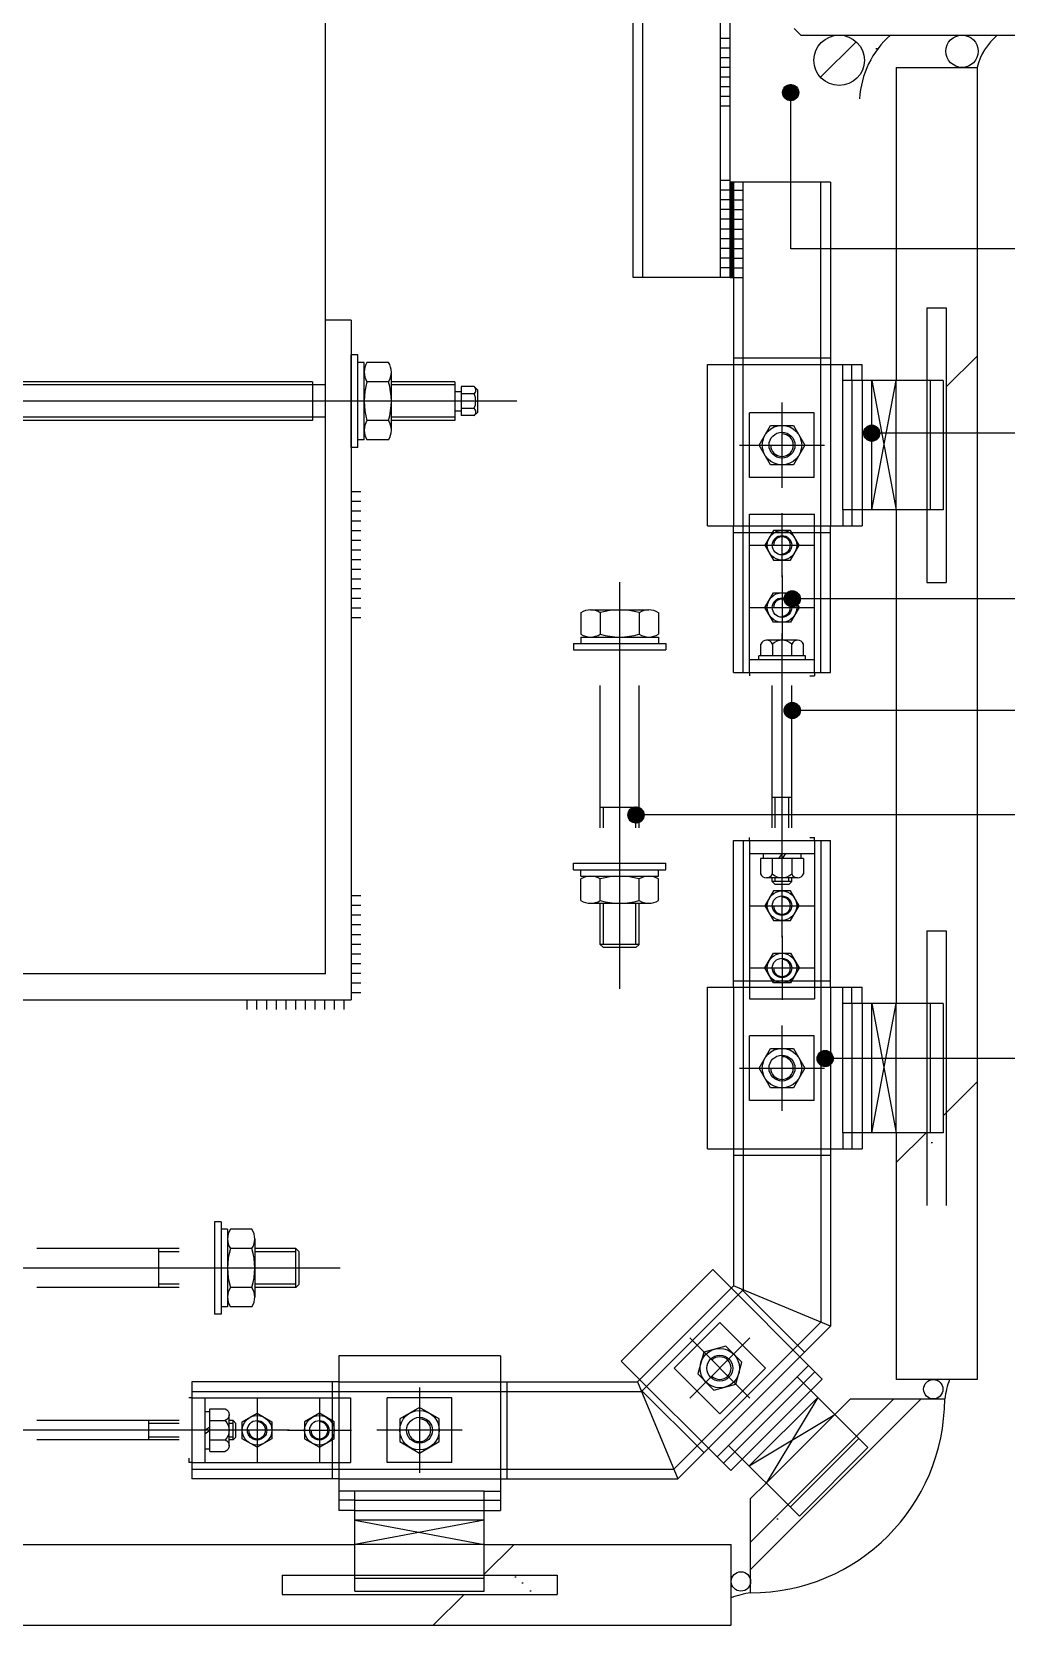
# Model space of a CAD drawing. Header units: metres. Extents: x 0 to 3014, y -367 to 1118.
# Drawn here: x 2071.8 to 2373, y -49.2 to 443.8 of the extents above; entities that cross this region are included whole.
import ezdxf

# ---------------------------------------------------------------- set-up
doc = ezdxf.new("R2010")
doc.units = ezdxf.units.M
for name, color, linetype in [('ASHADE', 1, 'Continuous'), ('图层1', 8, 'Continuous'), ('外形', 3, 'Continuous'), ('文字标注1', 4, 'Continuous'), ('轴线', 6, 'Continuous')]:
    doc.layers.add(name, color=color, linetype=linetype)

msp = doc.modelspace()

# ---------------------------------------------------------------- hatches: boundary and pattern name
at = {"layer": 'ASHADE'}
h = msp.add_hatch(dxfattribs=at)
h.set_pattern_fill('SOLID')
h.paths.add_polyline_path([(2308.9, 425.03, 1), (2303.9, 425.03, 1)])
h = msp.add_hatch(dxfattribs=at)
h.set_pattern_fill('SOLID')
h.paths.add_polyline_path([(2333.96, 319.65, -1), (2328.96, 319.65, -1)])
h = msp.add_hatch(dxfattribs=at)
h.set_pattern_fill('SOLID')
h.paths.add_polyline_path([(2309.37, 268.39, -1), (2304.37, 268.39, -1)])
h = msp.add_hatch(dxfattribs=at)
h.set_pattern_fill('SOLID')
h.paths.add_polyline_path([(2309.37, 233.83, -1), (2304.37, 233.83, -1)])
h = msp.add_hatch(dxfattribs=at)
h.set_pattern_fill('SOLID')
h.paths.add_polyline_path([(2261.05, 201.5, -1), (2256.05, 201.5, -1)])
h = msp.add_hatch(dxfattribs=at)
h.set_pattern_fill('SOLID')
h.paths.add_polyline_path([(2319.56, 126.13, -1), (2314.56, 126.13, -1)])
at = {"layer": '图层1'}
h = msp.add_hatch(dxfattribs=at)
h.set_pattern_fill('AR-CONC', scale=20)
h.paths.add_polyline_path([(1985.26, 639.32), (1979.26, 644.32), (1979.26, 748.32), (1980.26, 748.32), (1980.26, 752.32), (1744.76, 752.32), (1744.76, 748.32), (1745.76, 748.32), (1745.76, 644.32), (1739.76, 639.32), (1733.76, 644.32), (1733.76, 748.32), (1734.76, 748.32), (1734.76, 752.32), (1562.51, 752.32), (1562.51, 580.07), (1566.51, 580.07), (1566.51, 581.07), (1670.51, 581.07), (1675.51, 575.07), (1670.51, 569.07), (1566.51, 569.07), (1566.51, 570.07), (1562.51, 570.07), (1562.51, 334.57), (1566.51, 334.57), (1566.51, 335.57), (1670.51, 335.57), (1675.51, 329.57), (1670.51, 323.57), (1566.51, 323.57), (1566.51, 324.57), (1562.51, 324.57), (1562.51, 152.32), (1734.76, 152.32), (1734.76, 156.32), (1733.76, 156.32), (1733.76, 260.32), (1739.76, 265.32), (1745.76, 260.32), (1745.76, 156.32), (1744.76, 156.32), (1744.76, 152.32), (1980.26, 152.32), (1980.26, 156.32), (1979.26, 156.32), (1979.26, 260.32), (1985.26, 265.32), (1991.26, 260.32), (1991.26, 156.32), (1990.26, 156.32), (1990.26, 152.32), (2162.51, 152.32), (2162.51, 324.57), (2158.51, 324.57), (2158.51, 323.57), (2054.51, 323.57), (2049.51, 329.57), (2054.51, 335.57), (2158.51, 335.57), (2158.51, 334.57), (2162.51, 334.57), (2162.51, 570.07), (2158.51, 570.07), (2158.51, 569.07), (2054.51, 569.07), (2049.51, 575.07), (2054.51, 581.07), (2158.51, 581.07), (2158.51, 580.07), (2162.51, 580.07), (2162.51, 752.32), (1990.26, 752.32), (1990.26, 748.32), (1991.26, 748.32), (1991.26, 644.32)])
h = msp.add_hatch(dxfattribs=at)
h.set_pattern_fill('ANSI31', scale=500)
h.paths.add_polyline_path([(2049.51, 575.07), (2054.51, 581.07), (2158.51, 581.07), (2158.51, 580.07), (2162.51, 580.07), (2162.51, 752.32), (1990.26, 752.32), (1990.26, 748.32), (1991.26, 748.32), (1991.26, 644.32), (1985.26, 639.32), (1979.26, 644.32), (1979.26, 748.32), (1980.26, 748.32), (1980.26, 752.32), (1744.76, 752.32), (1744.76, 748.32), (1745.76, 748.32), (1745.76, 644.32), (1739.76, 639.32), (1733.76, 644.32), (1733.76, 748.32), (1734.76, 748.32), (1734.76, 752.32), (1562.51, 752.32), (1562.51, 580.07), (1566.51, 580.07), (1566.51, 581.07), (1670.51, 581.07), (1675.51, 575.07), (1670.51, 569.07), (1566.51, 569.07), (1566.51, 570.07), (1562.51, 570.07), (1562.51, 334.57), (1566.51, 334.57), (1566.51, 335.57), (1670.51, 335.57), (1675.51, 329.57), (1670.51, 323.57), (1566.51, 323.57), (1566.51, 324.57), (1562.51, 324.57), (1562.51, 152.32), (1734.76, 152.32), (1734.76, 156.32), (1733.76, 156.32), (1733.76, 260.32), (1739.76, 265.32), (1745.76, 260.32), (1745.76, 156.32), (1744.76, 156.32), (1744.76, 152.32), (1980.26, 152.32), (1980.26, 156.32), (1979.26, 156.32), (1979.26, 260.32), (1985.26, 265.32), (1991.26, 260.32), (1991.26, 156.32), (1990.26, 156.32), (1990.26, 152.32), (2162.51, 152.32), (2162.51, 324.57), (2158.51, 324.57), (2158.51, 323.57), (2054.51, 323.57), (2049.51, 329.57), (2054.51, 335.57), (2158.51, 335.57), (2158.51, 334.57), (2162.51, 334.57), (2162.51, 570.07), (2158.51, 570.07), (2158.51, 569.07), (2054.51, 569.07)])
h = msp.add_hatch(dxfattribs=at)
h.set_pattern_fill('ANSI31', scale=25)
h.paths.add_polyline_path([(2299.27, 475.23), (2324.29, 477.74, 0.39), (2327.71, 481.52), (2327.71, 483.82), (2287.71, 483.82), (2287.71, 420.82), (2327.71, 420.82), (2327.71, 423.12, 0.39), (2324.29, 426.9), (2299.27, 429.4, -0.39), (2292.51, 436.87), (2292.51, 467.77, -0.39)])
h = msp.add_hatch(dxfattribs=at)
h.set_pattern_fill('ANSI37', scale=30)
h.paths.add_polyline_path([(2329.18, 435.02, 1), (2313.59, 435.02, 1)])
h = msp.add_hatch(dxfattribs=at)
h.set_pattern_fill('AR-SAND')
h.paths.add_polyline_path([(2329.18, 435.02, -0.44), (2320.61, 427.27), (2324.29, 426.9, -0.39), (2327.71, 423.12, -0.2), (2337.28, 442.82), (2321.38, 442.82, -0.41)])
h = msp.add_hatch(dxfattribs=at)
h.set_pattern_fill('ANSI37', scale=30)
h.paths.add_polyline_path([(2364.39, 437.82, 1), (2354.39, 437.82, 1)])
h = msp.add_hatch(dxfattribs=at)
h.set_pattern_fill('AR-SAND')
h.paths.add_polyline_path([(2364.39, 437.82, -0.41), (2359.39, 432.82), (2364.01, 432.82, -0.15), (2370.29, 442.82), (2359.39, 442.82, -0.41)])
h = msp.add_hatch(dxfattribs=at)
h.set_pattern_fill('ANSI33', scale=50)
h.paths.add_polyline_path([(2364.01, 432.82), (2339.01, 432.82), (2339.01, 335.94), (2348.51, 335.94), (2348.51, 358.44), (2354.51, 358.44), (2354.51, 273.44), (2348.51, 273.44), (2348.51, 295.94), (2339.01, 295.94), (2339.01, 143.19), (2353.51, 143.19), (2353.51, 103.19), (2339.01, 103.19), (2339.01, 26.82), (2364.01, 26.82)])
h = msp.add_hatch(dxfattribs=at)
h.set_pattern_fill('SOLID')
h.paths.add_polyline_path([(2287.71, 397.32), (2288.71, 397.32), (2288.71, 367.82), (2287.71, 367.82)])
h = msp.add_hatch(dxfattribs=at)
h.set_pattern_fill('AR-SAND')
h.paths.add_polyline_path([(2348.51, 273.44), (2354.51, 273.44), (2354.51, 358.44), (2348.51, 358.44), (2348.51, 335.94), (2353.51, 335.94), (2353.51, 295.94), (2348.51, 295.94)])
h = msp.add_hatch(dxfattribs=at)
h.set_pattern_fill('AR-SAND')
h.paths.add_polyline_path([(2348.51, 103.19), (2353.51, 103.19), (2353.51, 143.19), (2348.51, 143.19), (2348.51, 165.69), (2354.51, 165.69), (2354.51, 80.69), (2348.51, 80.69)])
h = msp.add_hatch(dxfattribs=at)
h.set_pattern_fill('ANSI37', scale=20)
h.paths.add_polyline_path([(2353.49, 23.82, 1), (2347.49, 23.82, 1)])
h = msp.add_hatch(dxfattribs=at)
h.set_pattern_fill('AR-SAND')
h.paths.add_polyline_path([(2350.49, 20.82), (2354.01, 20.82, -0.06), (2355.55, 26.82), (2350.49, 26.82, -0.41), (2353.49, 23.82, -0.41)])
h = msp.add_hatch(dxfattribs=at)
h.set_pattern_fill('AR-SAND')
h.paths.add_polyline_path([(2338.31, 20.82), (2346.79, 20.82), (2294.01, -31.96), (2294.01, -23.47), (2305.55, -11.93), (2309.09, -15.47), (2330.3, 5.74), (2326.77, 9.28)])
h = msp.add_hatch(dxfattribs=at)
h.set_pattern_fill('ANSI33', scale=50)
h.paths.add_polyline_path([(2354.01, 20.82), (2346.79, 20.82), (2294.01, -31.96), (2294.01, -39.18, 0.41)])
h.paths.add_polyline_path([(2338.31, 20.82), (2324.87, 20.82), (2320.05, 16), (2326.77, 9.28)])
h.paths.add_polyline_path([(2298.84, -5.22), (2294.01, -10.04), (2294.01, -23.47), (2305.55, -11.93)])
h = msp.add_hatch(dxfattribs=at)
h.set_pattern_fill('ANSI33', scale=50)
h.paths.add_polyline_path([(2018.89, -24.18), (2018.89, -33.68), (2041.39, -33.68), (2041.39, -39.68), (1956.39, -39.68), (1956.39, -33.68), (1978.89, -33.68), (1978.89, -24.18), (1902.51, -24.18), (1902.51, -49.18), (2288.01, -49.18), (2288.01, -24.18), (2211.64, -24.18), (2211.64, -33.68), (2234.14, -33.68), (2234.14, -39.68), (2149.14, -39.68), (2149.14, -33.68), (2171.64, -33.68), (2171.64, -24.18)])
h = msp.add_hatch(dxfattribs=at)
h.set_pattern_fill('AR-SAND')
h.paths.add_polyline_path([(2211.64, -33.68), (2211.64, -38.68), (2171.64, -38.68), (2171.64, -33.68), (2149.14, -33.68), (2149.14, -39.68), (2234.14, -39.68), (2234.14, -33.68)])
h = msp.add_hatch(dxfattribs=at)
h.set_pattern_fill('ANSI37', scale=20)
h.paths.add_polyline_path([(2294.01, -35.66, 1), (2288.01, -35.66, 1)])
h = msp.add_hatch(dxfattribs=at)
h.set_pattern_fill('AR-SAND')
h.paths.add_polyline_path([(2294.01, -35.66), (2294.01, -39.18, 0.06), (2288.01, -40.72), (2288.01, -35.66, 0.41), (2291.01, -38.66, 0.41)])

# ---------------------------------------------------------------- linework, layer by layer
for p, q in [((2287.71, 441.82), (2284.71, 441.82)), ((2287.71, 438.82), (2284.71, 438.82)), ((2287.71, 435.82), (2284.71, 435.82)), ((2287.71, 432.82), (2284.71, 432.82)), ((2287.71, 429.82), (2284.71, 429.82)), ((2287.71, 426.82), (2284.71, 426.82)), ((2287.71, 423.82), (2284.71, 423.82)), ((2287.71, 420.82), (2284.71, 420.82)), ((2287.71, 397.82), (2284.71, 397.82)), ((2287.71, 394.82), (2284.71, 394.82)), ((2288.71, 397.32), (2287.71, 397.32)), ((2288.71, 394.82), (2291.71, 394.82)), ((2287.71, 391.82), (2284.71, 391.82)), ((2288.71, 391.82), (2291.71, 391.82)), ((2287.71, 388.82), (2284.71, 388.82)), ((2287.71, 385.82), (2284.71, 385.82)), ((2288.71, 388.82), (2291.71, 388.82)), ((2288.71, 385.82), (2291.71, 385.82)), ((2287.71, 382.82), (2284.71, 382.82)), ((2287.71, 379.82), (2284.71, 379.82)), ((2288.71, 382.82), (2291.71, 382.82)), ((2288.71, 379.82), (2291.71, 379.82)), ((2287.71, 376.82), (2284.71, 376.82)), ((2288.71, 376.82), (2291.71, 376.82)), ((2287.71, 373.82), (2284.71, 373.82)), ((2287.71, 370.82), (2284.71, 370.82)), ((2288.71, 373.82), (2291.71, 373.82)), ((2288.71, 370.82), (2291.71, 370.82)), ((2287.71, 367.82), (2288.71, 367.82)), ((2288.71, 367.82), (2291.71, 367.82)), ((2348.51, 358.44), (2348.51, 335.94)), ((2348.51, 358.44), (2354.51, 358.44)), ((2354.51, 358.44), (2354.51, 273.44)), ((2170.51, 315.26), (2170.51, 343.88)), ((2172.51, 343.88), (2170.51, 343.88)), ((2172.51, 315.26), (2172.51, 343.88)), ((2174.51, 341.56), (2172.51, 341.56)), ((2174.51, 317.58), (2174.51, 341.56)), ((2182.05, 341.56), (2175.38, 341.56)), ((2158.51, 335.57), (2054.51, 335.57)), ((2158.51, 335.57), (2158.51, 323.57)), ((2182.05, 335.56), (2175.38, 335.56)), ((2182.91, 320.58), (2182.91, 338.56)), ((2202.51, 335.57), (2182.91, 335.57)), ((2202.51, 335.57), (2202.51, 323.57)), ((2162.51, 334.57), (2053.68, 334.57)), ((2202.51, 334.57), (2182.91, 334.57)), ((2202.51, 332.57), (2204.51, 332.57)), ((2204.51, 334.07), (2204.51, 325.07)), ((2208.51, 334.07), (2204.51, 334.07)), ((2208.51, 331.82), (2204.51, 331.82)), ((2208.51, 334.07), (2209.51, 333.07)), ((2209.51, 333.07), (2209.51, 326.07)), ((2202.51, 326.57), (2204.51, 326.57)), ((2208.51, 327.32), (2204.51, 327.32)), ((2209.51, 326.07), (2208.51, 325.07)), ((2162.51, 324.57), (2053.68, 324.57)), ((2158.51, 323.57), (2054.51, 323.57)), ((2182.05, 323.57), (2175.38, 323.57)), ((2202.51, 324.57), (2182.91, 324.57)), ((2202.51, 323.57), (2182.91, 323.57)), ((2208.51, 325.07), (2204.51, 325.07)), ((2174.51, 317.58), (2172.51, 317.58)), ((2182.05, 317.58), (2175.38, 317.58)), ((2172.51, 315.26), (2170.51, 315.26)), ((2170.51, 301.57), (2173.51, 301.57)), ((2170.51, 298.57), (2173.51, 298.57)), ((2348.51, 295.94), (2348.51, 273.44)), ((2170.51, 295.57), (2173.51, 295.57)), ((2170.51, 292.57), (2173.51, 292.57)), ((2170.51, 289.57), (2173.51, 289.57)), ((2170.51, 286.57), (2173.51, 286.57)), ((2170.51, 283.57), (2173.51, 283.57)), ((2170.51, 280.57), (2173.51, 280.57)), ((2170.51, 277.57), (2173.51, 277.57)), ((2170.51, 274.57), (2173.51, 274.57)), ((2170.51, 271.57), (2173.51, 271.57)), ((2348.51, 273.44), (2354.51, 273.44)), ((2170.51, 268.57), (2173.51, 268.57)), ((2170.51, 265.57), (2173.51, 265.57)), ((2170.51, 262.57), (2173.51, 262.57)), ((2241.53, 264.11), (2241.53, 257.43)), ((2244.53, 264.97), (2262.51, 264.97)), ((2247.52, 264.11), (2247.52, 257.43)), ((2259.51, 264.11), (2259.51, 257.43)), ((2265.51, 264.11), (2265.51, 257.43)), ((2241.53, 256.57), (2265.51, 256.57)), ((2241.53, 256.57), (2241.53, 254.57)), ((2265.51, 256.57), (2265.51, 254.57)), ((2239.21, 254.57), (2267.83, 254.57)), ((2239.21, 254.57), (2239.21, 252.57)), ((2239.21, 252.57), (2267.83, 252.57)), ((2267.83, 254.57), (2267.83, 252.57)), ((2293.71, 245.57), (2293.71, 244.57)), ((2312.31, 244.57), (2313.71, 244.57)), ((2313.71, 245.57), (2313.71, 244.57)), ((2247.52, 197.57), (2247.52, 241.57)), ((2259.52, 197.57), (2259.52, 241.57)), ((2300.71, 197.57), (2300.71, 241.57)), ((2306.71, 197.57), (2306.71, 241.57)), ((2248.52, 197.57), (2248.52, 203.86)), ((2258.52, 197.57), (2258.52, 203.86)), ((2300.71, 206.98), (2306.71, 206.98)), ((2301.61, 197.57), (2301.61, 206.98)), ((2305.81, 197.57), (2305.81, 206.98)), ((2293.71, 193.57), (2293.71, 194.57)), ((2312.31, 194.57), (2313.71, 194.57)), ((2313.71, 193.57), (2313.71, 194.57)), ((2239.21, 186.57), (2267.83, 186.57)), ((2239.21, 184.57), (2239.21, 186.57)), ((2239.21, 184.57), (2267.83, 184.57)), ((2241.53, 182.57), (2241.53, 184.57)), ((2241.53, 182.57), (2265.51, 182.57)), ((2265.51, 182.57), (2265.51, 184.57)), ((2267.83, 184.57), (2267.83, 186.57)), ((2241.53, 175.03), (2241.53, 181.71)), ((2247.52, 175.03), (2247.52, 181.71)), ((2259.51, 175.03), (2259.51, 181.71)), ((2265.51, 175.03), (2265.51, 181.71)), ((2170.51, 176.57), (2173.51, 176.57)), ((2170.51, 173.57), (2173.51, 173.57)), ((2244.53, 174.17), (2262.51, 174.17)), ((2247.52, 161.47), (2247.52, 174.17)), ((2248.52, 161.47), (2248.52, 174.17)), ((2258.52, 161.47), (2258.52, 174.17)), ((2259.52, 161.47), (2259.52, 174.17)), ((2170.51, 170.57), (2173.51, 170.57)), ((2170.51, 167.57), (2173.51, 167.57)), ((2170.51, 164.57), (2173.51, 164.57)), ((2348.51, 165.69), (2348.51, 143.19)), ((2348.51, 165.69), (2354.51, 165.69)), ((2354.51, 165.69), (2354.51, 80.69)), ((2170.51, 161.57), (2173.51, 161.57)), ((2170.51, 158.57), (2173.51, 158.57)), ((2259.52, 161.47), (2247.52, 161.47)), ((2248.52, 160.47), (2247.52, 161.47)), ((2258.52, 160.47), (2248.52, 160.47)), ((2258.52, 160.47), (2259.52, 161.47)), ((2170.51, 155.57), (2173.51, 155.57)), ((2170.51, 152.57), (2173.51, 152.57)), ((2170.51, 149.57), (2173.51, 149.57)), ((2138.26, 144.32), (2138.26, 141.32)), ((2141.26, 144.32), (2141.26, 141.32)), ((2144.26, 144.32), (2144.26, 141.32)), ((2147.26, 144.32), (2147.26, 141.32)), ((2150.26, 144.32), (2150.26, 141.32)), ((2153.26, 144.32), (2153.26, 141.32)), ((2156.26, 144.32), (2156.26, 141.32)), ((2159.26, 144.32), (2159.26, 141.32)), ((2162.26, 144.32), (2162.26, 141.32)), ((2165.26, 144.32), (2165.26, 141.32)), ((2168.26, 144.32), (2168.26, 141.32)), ((2170.51, 146.57), (2173.51, 146.57)), ((2348.51, 103.19), (2348.51, 80.69)), ((2128.26, 75.63), (2128.26, 47.01)), ((2130.26, 75.63), (2128.26, 75.63)), ((2130.26, 75.63), (2130.26, 47.01)), ((2132.26, 73.3), (2130.26, 73.3)), ((2132.26, 73.3), (2132.26, 49.33)), ((2139.8, 73.3), (2133.13, 73.3)), ((2140.66, 70.31), (2140.66, 52.32)), ((2117.26, 67.32), (2073.26, 67.32)), ((2117.26, 66.32), (2110.97, 66.32)), ((2139.8, 67.31), (2133.13, 67.31)), ((2153.36, 67.32), (2140.66, 67.32)), ((2153.36, 66.32), (2140.66, 66.32)), ((2153.36, 55.32), (2153.36, 67.32)), ((2154.36, 66.32), (2153.36, 67.32)), ((2154.36, 56.32), (2154.36, 66.32)), ((2117.26, 55.32), (2073.26, 55.32)), ((2117.26, 56.32), (2110.97, 56.32)), ((2139.8, 55.32), (2133.13, 55.32)), ((2153.36, 56.32), (2140.66, 56.32)), ((2153.36, 55.32), (2140.66, 55.32)), ((2154.36, 56.32), (2153.36, 55.32)), ((2132.26, 49.33), (2130.26, 49.33)), ((2139.8, 49.33), (2133.13, 49.33)), ((2130.26, 47.01), (2128.26, 47.01)), ((2121.26, 21.12), (2120.26, 21.12)), ((2294.01, -31.96), (2346.79, 20.82)), ((2326.77, 9.28), (2338.31, 20.82)), ((2117.26, 14.12), (2073.26, 14.12)), ((2107.86, 14.12), (2107.86, 8.12)), ((2117.26, 13.22), (2107.86, 13.22)), ((2117.26, 8.12), (2073.26, 8.12)), ((2117.26, 9.02), (2107.86, 9.02)), ((2120.26, 2.52), (2120.26, 1.12)), ((2121.26, 1.12), (2120.26, 1.12)), ((2294.01, -23.47), (2305.55, -11.93)), ((2149.14, -33.68), (2171.64, -33.68)), ((2149.14, -33.68), (2149.14, -39.68)), ((2211.64, -33.68), (2234.14, -33.68)), ((2234.14, -33.68), (2234.14, -39.68)), ((2149.14, -39.68), (2234.14, -39.68))]:
    msp.add_line(p, q)
for points in [[(2307.24, 309.85), (2300.19, 309.85), (2296.67, 315.94), (2300.19, 322.04), (2307.24, 322.04), (2310.76, 315.94)], [(2306.35, 289.54), (2301.07, 289.54), (2298.43, 284.97), (2301.07, 280.39), (2306.35, 280.39), (2309, 284.97)], [(2306.35, 261.12), (2301.07, 261.12), (2298.43, 265.69), (2301.07, 270.27), (2306.35, 270.27), (2309, 265.69)], [(2306.35, 178.02), (2301.07, 178.02), (2298.43, 173.44), (2301.07, 168.87), (2306.35, 168.87), (2309, 173.44)], [(2306.35, 149.6), (2301.07, 149.6), (2298.43, 154.17), (2301.07, 158.74), (2306.35, 158.74), (2309, 154.17)], [(2307.24, 117.1), (2300.19, 117.1), (2296.67, 123.19), (2300.19, 129.29), (2307.24, 129.29), (2310.76, 123.19)], [(2291.28, 32.17), (2286.31, 37.15), (2279.5, 35.33), (2277.68, 28.53), (2282.66, 23.55), (2289.46, 25.37)], [(2136.82, 8.48), (2136.82, 13.76), (2141.39, 16.4), (2145.96, 13.76), (2145.96, 8.48), (2141.39, 5.84)], [(2165.24, 8.48), (2165.24, 13.76), (2160.66, 16.4), (2156.09, 13.76), (2156.09, 8.48), (2160.66, 5.84)], [(2197.74, 7.6), (2197.74, 14.64), (2191.64, 18.16), (2185.54, 14.64), (2185.54, 7.6), (2191.64, 4.08)]]:
    msp.add_lwpolyline(points, close=True)
for centre, radius in [((2321.38, 435.02), 7.79), ((2359.39, 437.82), 5), ((2303.71, 315.94), 6.1), ((2303.71, 315.94), 4), ((2303.71, 284.97), 4.57), ((2303.71, 284.97), 3), ((2303.71, 265.69), 4.57), ((2303.71, 265.69), 3), ((2303.71, 173.44), 4.57), ((2303.71, 173.44), 3), ((2303.71, 154.17), 4.57), ((2303.71, 154.17), 3), ((2303.71, 123.19), 6.1), ((2303.71, 123.19), 4), ((2284.48, 30.35), 6.1), ((2284.48, 30.35), 4), ((2350.49, 23.82), 3), ((2141.39, 11.12), 4.57), ((2160.66, 11.12), 4.57), ((2191.64, 11.12), 6.1), ((2191.64, 11.12), 4), ((2141.39, 11.12), 3), ((2160.66, 11.12), 3), ((2291.01, -35.66), 3)]:
    msp.add_circle(centre, radius)
for centre, radius, start, end in [((2355.75, 421.68), 28.08, 131.15, 177.05), ((2382.98, 427.89), 19.6, 130.37, 165.43), ((2180.15, 338.56), 5.63, 147.86, 212.14), ((2177.28, 338.56), 5.63, 327.86, 32.14), ((2195.76, 329.57), 21.24, 163.61, 196.39), ((2161.67, 329.57), 21.24, 343.61, 16.39), ((2182.05, 335.56), 0, 115.73, 180), ((2203.7, 329.57), 5.31, 334.94, 25.06), ((2207.5, 332.94), 1.52, 312.07, 47.93), ((2207.5, 326.19), 1.52, 312.07, 47.93), ((2180.15, 320.58), 5.63, 147.86, 212.14), ((2177.28, 320.58), 5.63, 327.86, 32.14), ((2244.53, 259.33), 5.63, 57.86, 122.14), ((2253.52, 243.73), 21.24, 73.61, 106.39), ((2259.51, 264.11), 0, 270, 334.27), ((2262.51, 259.33), 5.63, 57.86, 122.14), ((2244.53, 262.2), 5.63, 237.86, 302.14), ((2253.52, 277.81), 21.24, 253.61, 286.39), ((2262.51, 262.2), 5.63, 237.86, 302.14), ((2244.53, 176.93), 5.63, 57.86, 122.14), ((2253.52, 161.33), 21.24, 73.61, 106.39), ((2262.51, 176.93), 5.63, 57.86, 122.14), ((2244.53, 179.8), 5.63, 237.86, 302.14), ((2253.52, 195.41), 21.24, 253.61, 286.39), ((2259.51, 175.03), 0, 25.73, 90), ((2262.51, 179.8), 5.63, 237.86, 302.14), ((2137.9, 70.31), 5.63, 147.86, 212.14), ((2135.03, 70.31), 5.63, 327.86, 32.14), ((2153.51, 61.32), 21.24, 163.61, 196.39), ((2119.42, 61.32), 21.24, 343.61, 16.39), ((2137.9, 52.32), 5.63, 147.86, 212.14), ((2135.03, 52.32), 5.63, 327.86, 32.14), ((2139.8, 55.32), 0, 180, 244.27), ((2381.09, 17.09), 27.33, 159.14, 172.15), ((2297.75, -66.25), 27.33, 97.85, 110.86)]:
    msp.add_arc(centre, radius, start, end)
at = {"layer": 'ASHADE'}
for p, q in [((2306.4, 376.67), (2306.4, 425.03)), ((2521.57, 376.67), (2306.4, 376.67)), ((2353.51, 335.94), (2322.51, 335.94)), ((2322.51, 295.94), (2322.51, 335.94)), ((2353.51, 335.94), (2353.51, 295.94)), ((2521.57, 319.65), (2331.46, 319.65)), ((2353.51, 295.94), (2322.51, 295.94)), ((2521.57, 268.39), (2306.87, 268.39)), ((2521.57, 233.83), (2306.87, 233.83)), ((2521.57, 201.5), (2258.55, 201.5)), ((2322.51, 103.19), (2322.51, 143.19)), ((2353.51, 143.19), (2322.51, 143.19)), ((2353.51, 143.19), (2353.51, 103.19)), ((2521.57, 126.13), (2317.06, 126.13)), ((2353.51, 103.19), (2322.51, 103.19)), ((2308.38, 27.66), (2287.17, 6.45)), ((2330.3, 5.74), (2308.38, 27.66)), ((2309.09, -15.47), (2287.17, 6.45)), ((2309.09, -15.47), (2330.3, 5.74)), ((2211.64, -7.68), (2171.64, -7.68)), ((2171.64, -38.68), (2171.64, -7.68)), ((2211.64, -38.68), (2211.64, -7.68)), ((2171.64, -38.68), (2211.64, -38.68))]:
    msp.add_line(p, q, dxfattribs=at)
for centre in [(2306.4, 425.03), (2331.46, 319.65), (2306.87, 268.39), (2306.87, 233.83), (2258.55, 201.5), (2317.06, 126.13)]:
    msp.add_circle(centre, 2.5, dxfattribs=at)
for centre, radius, start, end in [((2303.71, 315.94), 3.5, 180, 90), ((2303.71, 284.97), 2.63, 270, 180), ((2303.71, 265.69), 2.63, 270, 180), ((2303.71, 173.44), 2.63, 180, 90), ((2303.71, 154.17), 2.63, 180, 90), ((2303.71, 123.19), 3.5, 180, 90), ((2284.48, 30.35), 3.5, 225, 135), ((2141.39, 11.12), 2.63, 180, 90), ((2160.66, 11.12), 2.63, 180, 90), ((2191.64, 11.12), 3.5, 180, 90)]:
    msp.add_arc(centre, radius, start, end, dxfattribs=at)
at = {"layer": '图层1'}
for p, q in [((2260.71, 367.82), (2260.71, 536.82)), ((2284.71, 367.82), (2284.71, 536.82)), ((2291.71, 245.57), (2291.71, 397.32)), ((2315.71, 245.57), (2315.71, 397.32)), ((2288.71, 342.94), (2318.71, 342.94)), ((2288.71, 340.94), (2288.71, 290.94)), ((2318.71, 340.94), (2318.71, 290.94)), ((2325.31, 335.94), (2325.31, 295.94)), ((2328.51, 335.94), (2328.51, 295.94)), ((2331.51, 295.94), (2331.51, 335.94)), ((2331.51, 335.94), (2339.01, 295.94)), ((2331.51, 295.94), (2339.01, 335.94)), ((2339.01, 295.94), (2339.01, 335.94)), ((2348.51, 335.94), (2348.51, 295.94)), ((2349.51, 335.94), (2349.51, 295.94)), ((2293.71, 245.57), (2293.71, 294.57)), ((2293.71, 294.57), (2313.71, 294.57)), ((2313.71, 245.57), (2313.71, 294.57)), ((2288.71, 288.94), (2318.71, 288.94)), ((2297.13, 250.77), (2297.13, 254.37)), ((2308.53, 255.57), (2298.93, 255.57)), ((2310.33, 250.77), (2310.33, 254.37)), ((2293.71, 249.57), (2313.71, 249.57)), ((2296.53, 249.57), (2296.53, 250.77)), ((2296.53, 249.57), (2310.93, 249.57)), ((2259.52, 203.86), (2247.52, 203.86)), ((2291.71, 193.57), (2291.71, 54.55)), ((2293.71, 193.57), (2293.71, 144.57)), ((2313.71, 193.57), (2313.71, 144.57)), ((2315.71, 193.57), (2315.71, 44.61)), ((2293.71, 189.57), (2313.71, 189.57)), ((2310.31, 188.07), (2297.11, 188.07)), ((2297.11, 188.07), (2297.11, 183.27)), ((2297.92, 189.57), (2297.92, 188.07)), ((2309.5, 188.07), (2297.92, 188.07)), ((2300.71, 188.07), (2300.71, 183.27)), ((2303.73, 189.57), (2302.66, 188.07)), ((2304.79, 189.57), (2303.72, 188.07)), ((2306.71, 188.07), (2306.71, 183.27)), ((2309.5, 189.57), (2309.5, 188.07)), ((2310.31, 188.07), (2310.31, 183.27)), ((2308.51, 182.07), (2298.91, 182.07)), ((2300.71, 180.87), (2300.71, 182.07)), ((2306.71, 180.87), (2300.71, 180.87)), ((2300.71, 180.87), (2301.61, 179.97)), ((2301.61, 180.87), (2301.61, 182.07)), ((2305.81, 179.97), (2301.61, 179.97)), ((2305.81, 180.87), (2305.81, 182.07)), ((2305.81, 179.97), (2306.71, 180.87)), ((2306.71, 180.87), (2306.71, 182.07)), ((2288.71, 150.19), (2318.71, 150.19)), ((2288.71, 148.19), (2288.71, 98.19)), ((2318.71, 148.19), (2318.71, 98.19)), ((2293.71, 144.57), (2313.71, 144.57)), ((2325.31, 143.19), (2325.31, 103.19)), ((2328.51, 143.19), (2328.51, 103.19)), ((2331.51, 103.19), (2339.01, 143.19)), ((2331.51, 143.19), (2339.01, 103.19)), ((2331.51, 103.19), (2331.51, 143.19)), ((2339.01, 103.19), (2339.01, 143.19)), ((2348.51, 143.19), (2348.51, 103.19)), ((2349.51, 143.19), (2349.51, 103.19)), ((2288.71, 96.19), (2318.71, 96.19)), ((2110.97, 55.32), (2110.97, 67.32)), ((2259.73, 26.82), (2288.02, 55.1)), ((2291.71, 54.55), (2260.28, 23.12)), ((2318.71, 43.37), (2288.71, 55.8)), ((2291.17, 54.78), (2310.65, 35.3)), ((2315.71, 44.61), (2270.22, -0.88)), ((2280.95, 5.6), (2309.23, 33.89)), ((2164.64, 26.12), (2164.64, -3.88)), ((2166.64, 26.12), (2216.64, 26.12)), ((2218.64, 26.12), (2218.64, -3.88)), ((2259.04, 26.12), (2271.46, -3.88)), ((2289.15, 4.47), (2310.36, 25.68)), ((2121.26, 23.12), (2260.28, 23.12)), ((2121.26, 21.12), (2170.26, 21.12)), ((2125.26, 21.12), (2125.26, 1.12)), ((2170.26, 21.12), (2170.26, 1.12)), ((2260.05, 23.67), (2279.53, 4.19)), ((2291.41, 2.21), (2312.63, 23.42)), ((2314.75, 21.3), (2293.53, 0.09)), ((2314.75, 21.3), (2298.84, -5.22)), ((2125.26, 16.91), (2126.76, 16.91)), ((2126.76, 4.52), (2126.76, 17.72)), ((2126.76, 17.72), (2131.56, 17.72)), ((2126.76, 5.33), (2126.76, 16.91)), ((2132.76, 6.32), (2132.76, 15.92)), ((2293.53, 0.09), (2320.05, 16)), ((2320.05, 16), (2298.84, -5.22)), ((2125.26, 11.1), (2126.76, 12.17)), ((2125.26, 10.05), (2126.76, 11.11)), ((2126.76, 14.12), (2131.56, 14.12)), ((2133.96, 14.12), (2132.76, 14.12)), ((2133.96, 13.22), (2132.76, 13.22)), ((2133.96, 8.12), (2133.96, 14.12)), ((2133.96, 14.12), (2134.86, 13.22)), ((2134.86, 9.02), (2134.86, 13.22)), ((2125.26, 5.33), (2126.76, 5.33)), ((2126.76, 8.12), (2131.56, 8.12)), ((2133.96, 9.02), (2132.76, 9.02)), ((2133.96, 8.12), (2132.76, 8.12)), ((2134.86, 9.02), (2133.96, 8.12)), ((2305.55, -11.93), (2326.77, 9.28)), ((2306.26, -12.64), (2327.48, 8.57)), ((2121.26, 1.12), (2170.26, 1.12)), ((2126.76, 4.52), (2131.56, 4.52)), ((2121.26, -0.88), (2270.22, -0.88)), ((2166.64, -3.88), (2216.64, -3.88)), ((2171.64, -10.48), (2211.64, -10.48)), ((2171.64, -13.68), (2211.64, -13.68)), ((2211.64, -16.68), (2171.64, -16.68)), ((2171.64, -16.68), (2211.64, -24.18)), ((2211.64, -16.68), (2171.64, -24.18)), ((2211.64, -24.18), (2171.64, -24.18)), ((2171.64, -33.68), (2211.64, -33.68)), ((2171.64, -34.68), (2211.64, -34.68))]:
    msp.add_line(p, q, dxfattribs=at)
for points in [[(2306.73, 250.77), (2306.73, 254.37, 0.4), (2300.73, 254.37), (2300.73, 250.77)], [(2297.11, 183.27, 0.67), (2300.71, 183.27, 0.4), (2306.71, 183.27, 0.67), (2310.31, 183.27)], [(2131.56, 17.72, -0.67), (2131.56, 14.12, -0.4), (2131.56, 8.12, -0.67), (2131.56, 4.52)]]:
    msp.add_lwpolyline(points, format="xyb", dxfattribs=at)
msp.add_lwpolyline([(2310.93, 249.57), (2310.93, 250.77), (2296.53, 250.77)], dxfattribs=at)
for centre in [(2298.93, 253.62), (2308.53, 253.62)]:
    msp.add_arc(centre, 1.95, 22.62, 157.38, dxfattribs=at)
at = {"layer": '外形'}
for p, q in [((2162.51, 152.32), (2162.51, 752.32)), ((2307.51, 444.82), (2309.51, 442.82)), ((2309.51, 442.82), (2619.94, 442.82)), ((2339.01, 432.82), (2339.01, 335.94)), ((2339.01, 432.82), (2364.01, 432.82)), ((2364.01, 432.82), (2364.01, 26.82)), ((2170.51, 354.57), (2162.51, 354.57)), ((2170.51, 354.57), (2170.51, 144.32)), ((2339.01, 295.94), (2339.01, 143.19)), ((2162.51, 152.32), (1562.51, 152.32)), ((1960.26, 144.32), (2170.51, 144.32)), ((2339.01, 103.19), (2339.01, 26.82)), ((2364.01, 26.82), (2339.01, 26.82)), ((2324.87, 20.82), (2320.05, 16)), ((2324.87, 20.82), (2354.01, 20.82)), ((2298.84, -5.22), (2294.01, -10.04)), ((2294.01, -39.18), (2294.01, -10.04)), ((2018.89, -24.18), (2171.64, -24.18)), ((2211.64, -24.18), (2288.01, -24.18)), ((2288.01, -49.18), (2288.01, -24.18)), ((1902.51, -49.18), (2288.01, -49.18))]:
    msp.add_line(p, q, dxfattribs=at)
msp.add_arc((2294.01, 20.82), 60, 270, 0, dxfattribs=at)
at = {"layer": '文字标注1'}
for p, q in [((2257.71, 367.82), (2257.71, 536.82)), ((2287.71, 367.82), (2287.71, 536.82)), ((2288.71, 397.32), (2288.71, 340.94)), ((2318.71, 397.32), (2288.71, 397.32)), ((2318.71, 397.32), (2318.71, 340.94)), ((2287.71, 367.82), (2257.71, 367.82)), ((2280.63, 290.94), (2280.63, 340.94)), ((2280.63, 340.94), (2328.51, 340.94)), ((2322.51, 335.94), (2322.51, 340.94)), ((2325.31, 335.94), (2325.31, 340.94)), ((2328.51, 335.94), (2328.51, 340.94)), ((2313.69, 325.94), (2293.69, 325.94)), ((2293.69, 305.94), (2293.69, 325.94)), ((2313.69, 305.94), (2313.69, 325.94)), ((2313.69, 305.94), (2293.69, 305.94)), ((2322.51, 295.94), (2322.51, 290.94)), ((2325.31, 295.94), (2325.31, 290.94)), ((2328.51, 295.94), (2328.51, 290.94)), ((2280.63, 290.94), (2328.51, 290.94)), ((2288.71, 245.57), (2288.71, 290.94)), ((2318.71, 245.57), (2318.71, 290.94)), ((2288.71, 245.57), (2318.71, 245.57)), ((2288.71, 148.19), (2288.71, 193.57)), ((2288.71, 193.57), (2318.71, 193.57)), ((2318.71, 148.19), (2318.71, 193.57)), ((2280.63, 98.19), (2280.63, 148.19)), ((2280.63, 148.19), (2328.51, 148.19)), ((2322.51, 143.19), (2322.51, 148.19)), ((2325.31, 143.19), (2325.31, 148.19)), ((2328.51, 143.19), (2328.51, 148.19)), ((2313.69, 133.19), (2293.69, 133.19)), ((2293.69, 113.19), (2293.69, 133.19)), ((2313.69, 113.19), (2313.69, 133.19)), ((2313.69, 113.19), (2293.69, 113.19)), ((2322.51, 103.19), (2322.51, 98.19)), ((2325.31, 103.19), (2325.31, 98.19)), ((2328.51, 103.19), (2328.51, 98.19)), ((2280.63, 98.19), (2328.51, 98.19)), ((2288.71, 98.19), (2288.71, 55.8)), ((2318.71, 98.19), (2318.71, 43.37)), ((2282.3, 60.82), (2254.02, 32.53)), ((2282.3, 60.82), (2316.16, 26.96)), ((2288.71, 55.8), (2288.02, 55.1)), ((2284.47, 44.51), (2270.33, 30.37)), ((2298.61, 30.37), (2284.47, 44.51)), ((2318.71, 43.37), (2309.23, 33.89)), ((2166.64, 34.2), (2166.64, -13.68)), ((2216.64, 34.2), (2166.64, 34.2)), ((2216.64, 34.2), (2216.64, -13.68)), ((2254.02, 32.53), (2287.88, -1.33)), ((2284.47, 16.22), (2270.33, 30.37)), ((2298.61, 30.37), (2284.47, 16.22)), ((2308.38, 27.66), (2311.92, 31.2)), ((2166.64, 26.12), (2121.26, 26.12)), ((2121.26, 26.12), (2121.26, -3.88)), ((2216.64, 26.12), (2259.04, 26.12)), ((2259.73, 26.82), (2259.04, 26.12)), ((2310.36, 25.68), (2313.9, 29.22)), ((2312.63, 23.42), (2316.16, 26.96)), ((2181.64, 1.14), (2181.64, 21.14)), ((2201.64, 21.14), (2181.64, 21.14)), ((2201.64, 1.14), (2201.64, 21.14)), ((2280.95, 5.6), (2271.46, -3.88)), ((2287.17, 6.45), (2283.63, 2.92)), ((2201.64, 1.14), (2181.64, 1.14)), ((2289.15, 4.47), (2285.61, 0.94)), ((2291.41, 2.21), (2287.88, -1.33)), ((2166.64, -3.88), (2121.26, -3.88)), ((2216.64, -3.88), (2271.46, -3.88)), ((2171.64, -7.68), (2166.64, -7.68)), ((2211.64, -7.68), (2216.64, -7.68)), ((2171.64, -10.48), (2166.64, -10.48)), ((2171.64, -13.68), (2166.64, -13.68)), ((2211.64, -10.48), (2216.64, -10.48)), ((2211.64, -13.68), (2216.64, -13.68))]:
    msp.add_line(p, q, dxfattribs=at)
at = {"layer": '轴线'}
for p, q in [((2221.71, 329.57), (2029.94, 329.57)), ((2303.71, 302.76), (2303.71, 329.13)), ((2290.53, 315.94), (2316.9, 315.94)), ((2303.71, 275.07), (2303.71, 294.86)), ((2293.82, 284.97), (2313.61, 284.97)), ((2253.52, 147.71), (2253.52, 273.5)), ((2303.71, 275.58), (2303.71, 255.8)), ((2293.82, 265.69), (2313.61, 265.69)), ((2303.71, 163.55), (2303.71, 257.68)), ((2293.82, 173.44), (2313.61, 173.44)), ((2303.71, 164.06), (2303.71, 144.28)), ((2293.82, 154.17), (2313.61, 154.17)), ((2303.71, 110.01), (2303.71, 136.38)), ((2290.53, 123.19), (2316.9, 123.19)), ((2167.12, 61.32), (2041.33, 61.32)), ((2293.81, 39.68), (2275.16, 21.03)), ((2275.16, 39.68), (2293.81, 21.03)), ((2141.39, 21.01), (2141.39, 1.23)), ((2160.66, 21.01), (2160.66, 1.23)), ((2191.64, 24.31), (2191.64, -2.07)), ((2151.28, 11.12), (2057.15, 11.12)), ((2150.77, 11.12), (2170.55, 11.12)), ((2204.83, 11.12), (2178.45, 11.12))]:
    msp.add_line(p, q, dxfattribs=at)

doc.saveas('drawing.dxf')
